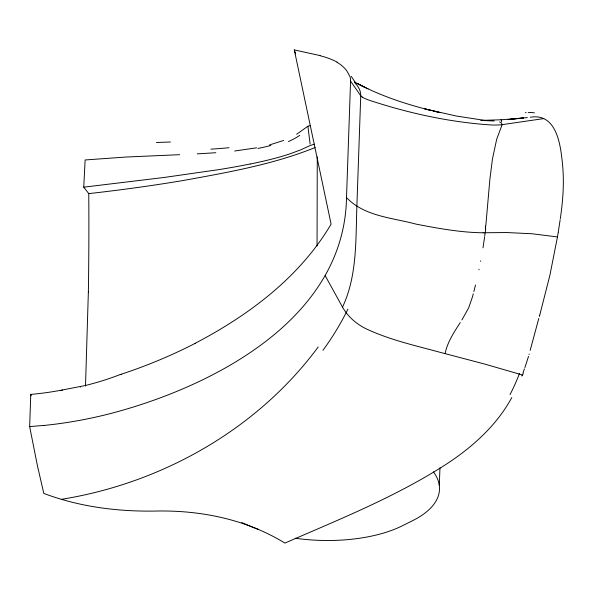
<?xml version="1.0" encoding="UTF-8"?>
<svg xmlns="http://www.w3.org/2000/svg" width="593" height="593" viewBox="0 0 593 593"><rect width="100%" height="100%" fill="white"/><g stroke="black" fill="none" stroke-linecap="round" stroke-linejoin="round"><path stroke-width="0.89" d="M317.055 246.028L317.27 156.915M88.357 292.09L85.503 386.073M511.789 397.569C496.712 425.433 472.495 447.063 446.262 464.223C395.783 496.771 339.759 519.209 284.885 543.084C245.791 519.038 199.604 509.891 154.091 511.084C116.651 511.581 78.958 506.696 43.8 493.406L37.463 465.905L29.65 426.575L30.777 394.404A276.382 242.092 -17.6 0 0 62.51 389.957L85.162 385.546A245.828 215.378 -17.6 0 0 116.858 375.814L120.238 374.561A452.081 396.08 -17.6 0 0 195.179 343.362M43.83 425.477A393.722 344.956 -17.6 0 0 123.522 409.971C222.657 381.255 344.526 314.616 346.512 197.58L350.574 81.13A17.679 15.492 -17.6 0 0 349.952 76.519L346.616 70.515A39.939 34.994 -17.6 0 0 339.656 63.985L336.928 62.221M439.28 485.185L439.976 467.758M315.135 147.538C273.025 164.528 227.927 172.378 183.452 180.457A306.596 48.456 -5.4 0 1 124.856 189.219A307.463 48.589 -5.4 0 1 88.772 193.614L83.746 187.166L85.125 159.962L125.627 157.056L179.672 154.684M485.667 227.289L485.519 229.098M485.8 225.837L489.914 178.953L492.457 158.954L496.675 139.288L502.167 124.641L501.448 122.936L499.602 121.943M558.213 232.419L557.457 236.948L532.225 233.768L506.563 232.538L485.133 232.752L484.711 235.992M484.592 236.881L484.318 238.935M560.311 218.639C563.002 200.523 564.336 182.103 562.468 163.838C560.6 145.211 556.827 112.818 530.401 117.236M484.229 239.528L483.932 241.603M560.163 219.669L558.265 232.115M483.844 242.196L483.71 243.086M483.621 243.679L483.443 244.857M483.354 245.45L483.213 246.34M483.125 246.933L482.984 247.822M557.413 237.215L549.941 275.056L540.104 313.727A32.415 9.169 -81 0 1 539.726 315.268M480.612 261.357L480.723 260.772M478.922 269.815L479.048 269.237M445.113 353.606C447.396 342.109 454.03 332.236 460.264 322.555M475.49 285.018L473.874 291.534M473.288 293.78L472.621 296.33M472.473 296.893L468.7 307.782L461.94 319.916M530.164 350.396L538.8 318.434M539.704 315.224L539.363 316.454M529.038 354.555L529.178 354.043M528.526 356.363L524.894 367.616M523.041 372.686L524.449 368.816M522.159 375.213L521.833 376.044M522.27 374.932L484.822 364.102L438.123 351.797C414.737 345.46 390.869 340.026 368.705 329.982C357.853 325.283 348.336 317.485 342.509 307.115C357.297 275.767 355.667 240.143 356.875 206.357L360.737 95.769C360.981 90.796 358.216 86.274 354.881 82.82M318.196 346.964C257.503 429.184 162.052 483.117 61.724 499.269M310.361 125.546L307.9 126.242L296.656 134.277M195.141 343.303C248.852 315.254 299.917 277.072 331.102 224.11L294.298 49.916L320.064 55.564M314.586 144.166L310.243 145.478L300.829 149.807M60.871 390.691L62.51 389.964M300.258 150.036L290.941 153.498A150.659 23.809 -5.4 0 1 250.164 164.031M283.624 140.43L269.504 144.937M250.076 164.016L240.054 165.958A200.516 31.688 -5.4 0 1 218.773 169.635L164.15 177.463L83.746 187.166M256.606 147.813L234.665 151.015M543.766 118.6L502.167 124.641M527.296 117.555L508.06 119.556L523.441 117.992L501.508 119.756L481.019 120.401M43.83 425.426L29.65 426.575M215.815 152.727L197.276 153.869M483.073 232.79C460.502 232.493 438.183 228.409 416.086 224.132C392.336 217.675 364.473 216.512 346.512 197.58M120.238 374.561L121.298 374.576M481.071 120.446L494.228 120.972M484.273 120.327L456.365 116.043L424.803 108.875L440.466 112.707M433.683 111.106L438.175 112.173M431.615 110.602C404.893 103.983 378.519 95.154 354.31 81.886M241.788 522.559L250.187 526.176A108.119 49.76 2 0 0 258.518 529.438M356.912 83.302L368.105 88.891M364.539 87.193L357.631 83.695M362.353 97.133L360.737 95.769L350.574 81.13M351.256 76.423L355.207 82.294M325.216 275.723L342.509 307.115M294.298 49.916L295.099 52.362M295.255 52.866L295.588 53.881M80.374 386.651L80.492 387.133M30.777 394.404L31.103 395.805M307.9 126.242L310.117 144.032M522.522 375.317A35.921 10.17 -76.1 0 1 523.263 373.138M485.17 232.782A56.09 20.199 13.7 0 1 483.11 232.819M485.674 228.994A26.655 8.272 -80.1 0 1 485.289 232.708M347.913 309.109A229.246 190.427 -50 0 1 322.97 350.263M502.212 124.715A38.523 17.731 2 0 1 490.722 124.945C449.012 122.128 407.613 113.033 368.008 99.802A39.012 17.953 2 0 1 362.293 97.156M485.319 227.504A38.145 12.208 -80 0 1 485.452 226.022M501.07 119.779A62.057 8.68 -9 0 1 501.352 121.691M295.24 538.236A108.119 49.76 2 0 0 402.677 525.635L412.832 520.558A108.119 49.76 2 0 0 433.409 471.865M519.475 373.479A143.254 78.506 -84 0 1 510.002 394.604M270.808 145.463A146.879 48.871 5.4 0 1 257.896 148.443M320.005 55.712A79.299 69.47 -17.6 0 1 337.061 62.035M525.361 112.677A241.499 59.033 -44.8 0 1 526.11 112.611M528.281 112.5A241.499 59.033 -44.8 0 1 534.434 112.87M88.765 193.607A531.736 59.782 88.6 0 1 88.364 292.104M170.436 141.994A345.549 43.964 -0.1 0 1 156.426 142.483M229.031 147.716A218.209 61.842 3.6 0 1 210.9 149.154M299.776 135.345A159.732 48.478 3.2 0 1 288.443 141.571"/></g></svg>
